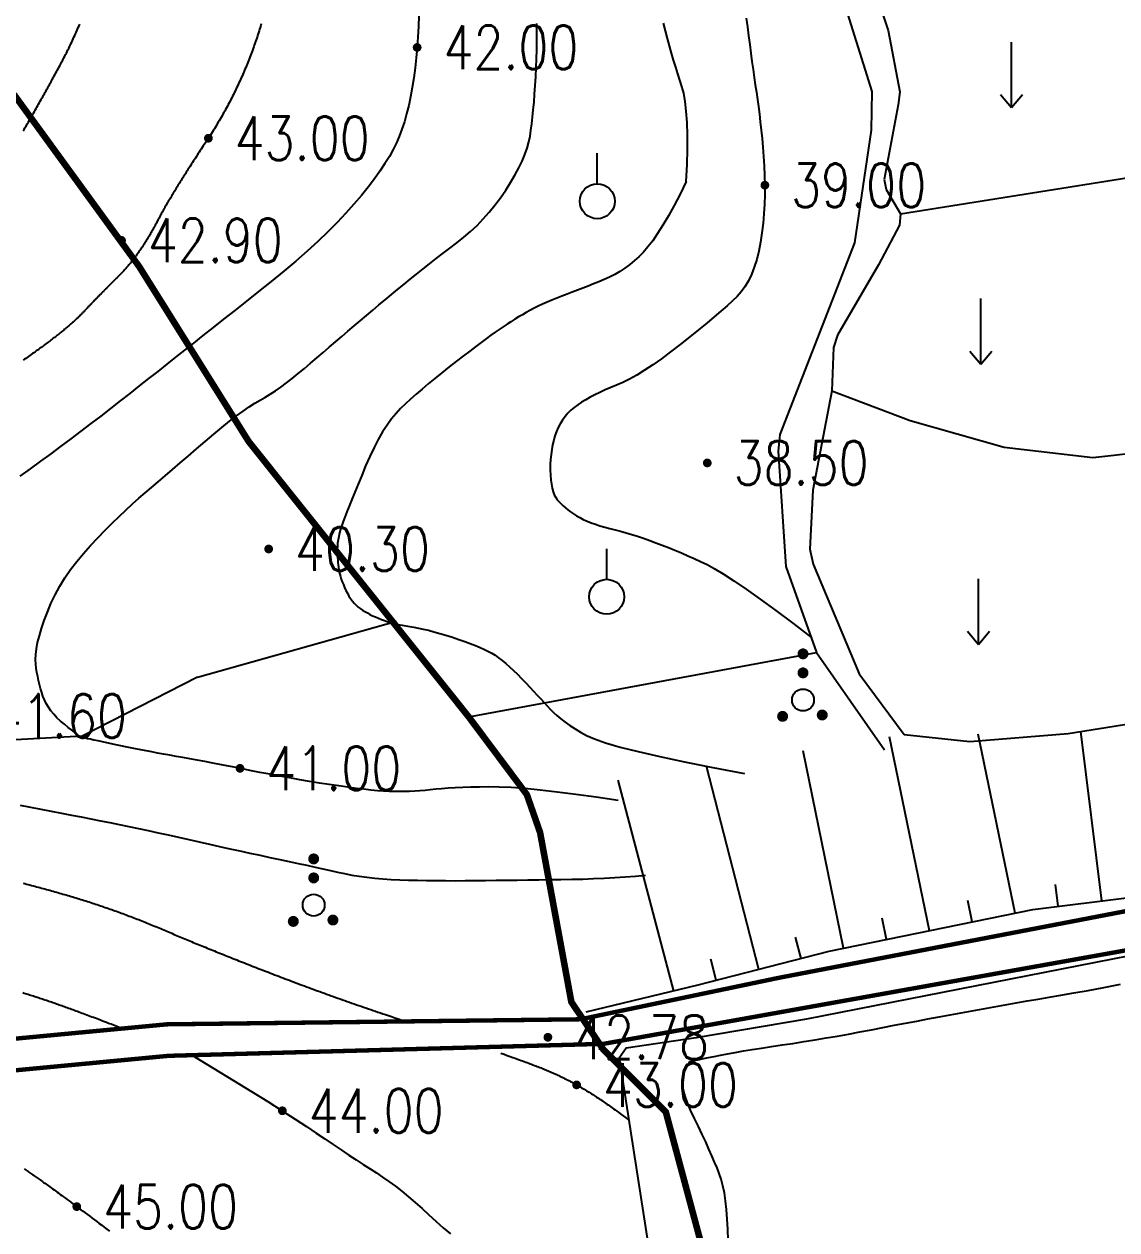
# Model space of a CAD drawing. Extents: x 39624947 to 39626627, y 3418539 to 3418836.
# Drawn here: x 39626431.8 to 39626481.7, y 3418724.1 to 3418779.2 of the extents above; entities that cross this region are included whole.
import ezdxf
from ezdxf.enums import TextEntityAlignment as Align

# ---------------------------------------------------------------- set-up
doc = ezdxf.new("R2010")
doc.units = 0
doc.linetypes.add('X3', pattern=[5, 4, -1])
doc.layers.get('0').update_dxf_attribs({"linetype": 'CONTINUOUS'})
for name, color, linetype in [('DLSS', 4, 'CONTINUOUS'), ('GCD', 7, 'CONTINUOUS'), ('PUB_WALL', 9, 'CONTINUOUS')]:
    doc.layers.add(name, color=color, linetype=linetype)
doc.styles.add('HZ', font='rs.shx', dxfattribs={"width": 0.8, "bigfont": 'hztxt.shx'})

# ---------------------------------------------------------------- blocks, each defined once
blk = doc.blocks.new('GC125')
blk.add_line((0, 0.8), (0, 2.2))
blk.add_circle((0, 0), 0.8)
blk = doc.blocks.new('GC160')
at = {"const_width": 0.25}
for points in [[(1.584, 3.353, 1), (1.834, 3.353, 1)], [(1.584, 2.484, 1), (1.834, 2.484, 1)], [(0.652, 0.496, 1), (0.902, 0.496, 1)], [(2.464, 0.558, 1), (2.714, 0.558, 1)]]:
    blk.add_lwpolyline(points, format="xyb", close=True, dxfattribs=at)
blk.add_circle((1.709, 1.242), 0.5)
blk = doc.blocks.new('GC200')
at = {"linetype": 'Continuous', "const_width": 0.2, "flags": 128}
blk.add_lwpolyline([(-0.1, 0, 1), (0.1, 0, 1)], format="xyb", close=True, dxfattribs=at)
blk = doc.blocks.new('GC120')
for p, q in [((0, 0), (0, 3)), ((-0.5, 0.6), (0, 0)), ((0, 0), (0.5, 0.6))]:
    blk.add_line(p, q)
blk = doc.blocks.new('333377777')
at = {"layer": 'PUB_WALL', "color": 252, "ltscale": 0.01}
for p, q in [((39623221.237, 3417542.001, 51.487), (39623219.417, 3417550.858, 51.487)), ((39623225.155, 3417542.806, 51.487), (39623223.474, 3417550.988, 51.487)), ((39623229.114, 3417543.363, 51.487), (39623228.154, 3417551.108, 51.487)), ((39623217.319, 3417541.196, 51.487), (39623215.463, 3417550.229, 51.487)), ((39623213.437, 3417540.233, 51.487), (39623211.052, 3417549.528, 51.487)), ((39623209.565, 3417539.232, 51.487), (39623207.019, 3417548.886, 51.487)), ((39623227.13, 3417543.117, 51.487), (39623227.006, 3417544.11, 51.487)), ((39623223.196, 3417542.404, 51.487), (39623222.995, 3417543.383, 51.487)), ((39623219.278, 3417541.598, 51.487), (39623219.077, 3417542.578, 51.487)), ((39623215.375, 3417540.73, 51.487), (39623215.126, 3417541.699, 51.487)), ((39623211.5, 3417539.736, 51.487), (39623211.252, 3417540.705, 51.487))]:
    blk.add_line(p, q, dxfattribs=at)
for points, elevation in [([(39623220.089, 3417550.965), (39623223.08, 3417550.646), (39623227.578, 3417551.016), (39623234.739, 3417552.157)], 51.487), ([(39623190.703, 3417583.459), (39623190.678, 3417583.377), (39623190.652, 3417583.295), (39623190.627, 3417583.213), (39623190.601, 3417583.132), (39623190.575, 3417583.05), (39623190.548, 3417582.969), (39623190.522, 3417582.888), (39623190.495, 3417582.807), (39623190.468, 3417582.727), (39623190.44, 3417582.646), (39623190.412, 3417582.566), (39623190.384, 3417582.486), (39623190.356, 3417582.406), (39623190.327, 3417582.326), (39623190.298, 3417582.246), (39623190.269, 3417582.167), (39623190.239, 3417582.087), (39623190.209, 3417582.008), (39623190.179, 3417581.929), (39623190.148, 3417581.85), (39623190.117, 3417581.771), (39623190.085, 3417581.692), (39623190.054, 3417581.614), (39623190.022, 3417581.535), (39623189.989, 3417581.457), (39623189.957, 3417581.379), (39623189.924, 3417581.301), (39623189.89, 3417581.223), (39623189.857, 3417581.146), (39623189.823, 3417581.068), (39623189.788, 3417580.991), (39623189.754, 3417580.913), (39623189.719, 3417580.836), (39623189.683, 3417580.759), (39623189.647, 3417580.683), (39623189.611, 3417580.606), (39623189.575, 3417580.529), (39623189.538, 3417580.453), (39623189.501, 3417580.377), (39623189.464, 3417580.301), (39623189.426, 3417580.225), (39623189.388, 3417580.149), (39623189.35, 3417580.073), (39623189.311, 3417579.998), (39623189.273, 3417579.923), (39623189.233, 3417579.847), (39623189.194, 3417579.772), (39623189.154, 3417579.697), (39623189.113, 3417579.623), (39623189.073, 3417579.548), (39623189.032, 3417579.473), (39623188.99, 3417579.399), (39623188.949, 3417579.325), (39623188.907, 3417579.251), (39623188.864, 3417579.177), (39623188.822, 3417579.103), (39623188.779, 3417579.03), (39623188.736, 3417578.956), (39623188.692, 3417578.883), (39623188.648, 3417578.81), (39623188.604, 3417578.736), (39623188.559, 3417578.664), (39623188.514, 3417578.591), (39623188.469, 3417578.518), (39623188.423, 3417578.446), (39623188.377, 3417578.373), (39623188.331, 3417578.301), (39623188.285, 3417578.229), (39623188.238, 3417578.158), (39623188.192, 3417578.086), (39623188.146, 3417578.015), (39623188.099, 3417577.944), (39623188.053, 3417577.874), (39623188.007, 3417577.804), (39623187.961, 3417577.734), (39623187.915, 3417577.664), (39623187.869, 3417577.595), (39623187.824, 3417577.526), (39623187.779, 3417577.458), (39623187.734, 3417577.39), (39623187.69, 3417577.322), (39623187.647, 3417577.255), (39623187.603, 3417577.188), (39623187.56, 3417577.122), (39623187.518, 3417577.056), (39623187.476, 3417576.991), (39623187.434, 3417576.926), (39623187.392, 3417576.862), (39623187.351, 3417576.797), (39623187.311, 3417576.734), (39623187.271, 3417576.67), (39623187.231, 3417576.608), (39623187.191, 3417576.545), (39623187.152, 3417576.483), (39623187.114, 3417576.422), (39623187.075, 3417576.36), (39623187.037, 3417576.3), (39623187, 3417576.239), (39623186.963, 3417576.18), (39623186.926, 3417576.12), (39623186.89, 3417576.061), (39623186.854, 3417576.002), (39623186.818, 3417575.944), (39623186.783, 3417575.886), (39623186.748, 3417575.829), (39623186.714, 3417575.772), (39623186.68, 3417575.716), (39623186.646, 3417575.66), (39623186.613, 3417575.604), (39623186.58, 3417575.549), (39623186.547, 3417575.494), (39623186.515, 3417575.44), (39623186.484, 3417575.386), (39623186.452, 3417575.332), (39623186.421, 3417575.279), (39623186.391, 3417575.226), (39623186.361, 3417575.174), (39623186.331, 3417575.122), (39623186.301, 3417575.071), (39623186.272, 3417575.02), (39623186.244, 3417574.969), (39623186.216, 3417574.919), (39623186.188, 3417574.869), (39623186.16, 3417574.82), (39623186.133, 3417574.771), (39623186.106, 3417574.723), (39623186.08, 3417574.675), (39623186.054, 3417574.627), (39623186.029, 3417574.58), (39623186.003, 3417574.533), (39623185.979, 3417574.487), (39623185.954, 3417574.441), (39623185.93, 3417574.395), (39623185.906, 3417574.35), (39623185.882, 3417574.305), (39623185.858, 3417574.26), (39623185.834, 3417574.216), (39623185.81, 3417574.172), (39623185.787, 3417574.128), (39623185.763, 3417574.085), (39623185.739, 3417574.042), (39623185.716, 3417573.999), (39623185.692, 3417573.956), (39623185.668, 3417573.913), (39623185.644, 3417573.871), (39623185.62, 3417573.829), (39623185.595, 3417573.787), (39623185.571, 3417573.746), (39623185.546, 3417573.704), (39623185.522, 3417573.663), (39623185.497, 3417573.622), (39623185.472, 3417573.582), (39623185.447, 3417573.541), (39623185.422, 3417573.501), (39623185.397, 3417573.461), (39623185.372, 3417573.421), (39623185.346, 3417573.382), (39623185.321, 3417573.343), (39623185.295, 3417573.304), (39623185.27, 3417573.265), (39623185.244, 3417573.226), (39623185.218, 3417573.188), (39623185.192, 3417573.15), (39623185.166, 3417573.112), (39623185.139, 3417573.074), (39623185.113, 3417573.037), (39623185.086, 3417572.999), (39623185.06, 3417572.962), (39623185.033, 3417572.926), (39623185.006, 3417572.889), (39623184.979, 3417572.853), (39623184.952, 3417572.817), (39623184.925, 3417572.781), (39623184.898, 3417572.745), (39623184.87, 3417572.71), (39623184.843, 3417572.675), (39623184.815, 3417572.64), (39623184.788, 3417572.605), (39623184.76, 3417572.57), (39623184.732, 3417572.536), (39623184.704, 3417572.502), (39623184.676, 3417572.468), (39623184.647, 3417572.435), (39623184.619, 3417572.401), (39623184.591, 3417572.368), (39623184.562, 3417572.335), (39623184.533, 3417572.303), (39623184.505, 3417572.27), (39623184.476, 3417572.238), (39623184.447, 3417572.206), (39623184.417, 3417572.174), (39623184.388, 3417572.143), (39623184.359, 3417572.112), (39623184.329, 3417572.08), (39623184.3, 3417572.05), (39623184.27, 3417572.019), (39623184.241, 3417571.989), (39623184.211, 3417571.958), (39623184.181, 3417571.928), (39623184.152, 3417571.898), (39623184.122, 3417571.868), (39623184.093, 3417571.839), (39623184.063, 3417571.809), (39623184.033, 3417571.78), (39623184.004, 3417571.751), (39623183.975, 3417571.721), (39623183.946, 3417571.692), (39623183.917, 3417571.663), (39623183.888, 3417571.634), (39623183.859, 3417571.606), (39623183.83, 3417571.577), (39623183.802, 3417571.548), (39623183.773, 3417571.52), (39623183.745, 3417571.492), (39623183.717, 3417571.463), (39623183.689, 3417571.435), (39623183.661, 3417571.407), (39623183.633, 3417571.379), (39623183.606, 3417571.351), (39623183.578, 3417571.323), (39623183.551, 3417571.296), (39623183.524, 3417571.268), (39623183.497, 3417571.24), (39623183.47, 3417571.213), (39623183.443, 3417571.186), (39623183.416, 3417571.159), (39623183.389, 3417571.131), (39623183.363, 3417571.104), (39623183.336, 3417571.077), (39623183.31, 3417571.051), (39623183.284, 3417571.024), (39623183.258, 3417570.997), (39623183.232, 3417570.971), (39623183.206, 3417570.944), (39623183.181, 3417570.918), (39623183.155, 3417570.892), (39623183.13, 3417570.866), (39623183.105, 3417570.84), (39623183.079, 3417570.814), (39623183.054, 3417570.788), (39623183.03, 3417570.762), (39623183.005, 3417570.736), (39623182.98, 3417570.711), (39623182.956, 3417570.685), (39623182.931, 3417570.66), (39623182.907, 3417570.635), (39623182.883, 3417570.61), (39623182.859, 3417570.585), (39623182.835, 3417570.56), (39623182.811, 3417570.535), (39623182.788, 3417570.51), (39623182.764, 3417570.485), (39623182.741, 3417570.461), (39623182.717, 3417570.436), (39623182.694, 3417570.412), (39623182.671, 3417570.387), (39623182.648, 3417570.363), (39623182.626, 3417570.339), (39623182.603, 3417570.315), (39623182.58, 3417570.291), (39623182.557, 3417570.267), (39623182.534, 3417570.243), (39623182.511, 3417570.219), (39623182.487, 3417570.194), (39623182.463, 3417570.169), (39623182.439, 3417570.145), (39623182.414, 3417570.12), (39623182.389, 3417570.095), (39623182.363, 3417570.07), (39623182.337, 3417570.044), (39623182.31, 3417570.018), (39623182.283, 3417569.991), (39623182.254, 3417569.965), (39623182.225, 3417569.938), (39623182.196, 3417569.91), (39623182.166, 3417569.883), (39623182.135, 3417569.855), (39623182.103, 3417569.826), (39623182.071, 3417569.798), (39623182.038, 3417569.769), (39623182.005, 3417569.739), (39623181.97, 3417569.71), (39623181.936, 3417569.68), (39623181.9, 3417569.649), (39623181.864, 3417569.619), (39623181.827, 3417569.588), (39623181.79, 3417569.556), (39623181.752, 3417569.525), (39623181.713, 3417569.493), (39623181.674, 3417569.46), (39623181.634, 3417569.428), (39623181.593, 3417569.395), (39623181.552, 3417569.362), (39623181.51, 3417569.328), (39623181.467, 3417569.294), (39623181.424, 3417569.26), (39623181.38, 3417569.225), (39623181.335, 3417569.19), (39623181.29, 3417569.155), (39623181.244, 3417569.119), (39623181.197, 3417569.083), (39623181.15, 3417569.047), (39623181.102, 3417569.01), (39623181.053, 3417568.973), (39623181.004, 3417568.936), (39623180.954, 3417568.899), (39623180.904, 3417568.861), (39623180.853, 3417568.822), (39623180.801, 3417568.784), (39623180.748, 3417568.745), (39623180.695, 3417568.706), (39623180.642, 3417568.666), (39623180.587, 3417568.626), (39623180.532, 3417568.586), (39623180.476, 3417568.545), (39623180.42, 3417568.505), (39623180.363, 3417568.463), (39623180.305, 3417568.422), (39623180.247, 3417568.38), (39623180.188, 3417568.338), (39623180.128, 3417568.295), (39623180.068, 3417568.252), (39623180.007, 3417568.209), (39623179.946, 3417568.166), (39623179.884, 3417568.122), (39623179.823, 3417568.079)], 43), ([(39623179.815, 3417544.172), (39623179.891, 3417544.152), (39623179.968, 3417544.132), (39623180.044, 3417544.112), (39623180.121, 3417544.092), (39623180.197, 3417544.072), (39623180.273, 3417544.052), (39623180.349, 3417544.032), (39623180.425, 3417544.012), (39623180.501, 3417543.991), (39623180.577, 3417543.971), (39623180.653, 3417543.95), (39623180.729, 3417543.93), (39623180.805, 3417543.909), (39623180.881, 3417543.888), (39623180.957, 3417543.868), (39623181.033, 3417543.847), (39623181.108, 3417543.826), (39623181.184, 3417543.805), (39623181.259, 3417543.784), (39623181.335, 3417543.762), (39623181.41, 3417543.741), (39623181.486, 3417543.72), (39623181.561, 3417543.698), (39623181.636, 3417543.677), (39623181.712, 3417543.655), (39623181.787, 3417543.633), (39623181.862, 3417543.611), (39623181.937, 3417543.589), (39623182.012, 3417543.567), (39623182.087, 3417543.544), (39623182.162, 3417543.522), (39623182.237, 3417543.499), (39623182.311, 3417543.476), (39623182.386, 3417543.454), (39623182.461, 3417543.43), (39623182.535, 3417543.407), (39623182.61, 3417543.384), (39623182.684, 3417543.36), (39623182.758, 3417543.337), (39623182.833, 3417543.313), (39623182.907, 3417543.289), (39623182.981, 3417543.265), (39623183.055, 3417543.241), (39623183.129, 3417543.216), (39623183.203, 3417543.192), (39623183.277, 3417543.167), (39623183.35, 3417543.142), (39623183.424, 3417543.117), (39623183.498, 3417543.092), (39623183.571, 3417543.067), (39623183.645, 3417543.042), (39623183.718, 3417543.016), (39623183.792, 3417542.991), (39623183.865, 3417542.965), (39623183.938, 3417542.939), (39623184.011, 3417542.913), (39623184.084, 3417542.887), (39623184.157, 3417542.86), (39623184.23, 3417542.834), (39623184.303, 3417542.807), (39623184.376, 3417542.78), (39623184.449, 3417542.754), (39623184.521, 3417542.726), (39623184.594, 3417542.699), (39623184.667, 3417542.672), (39623184.739, 3417542.644), (39623184.812, 3417542.617), (39623184.884, 3417542.589), (39623184.956, 3417542.561), (39623185.028, 3417542.533), (39623185.101, 3417542.505), (39623185.173, 3417542.476), (39623185.245, 3417542.448), (39623185.317, 3417542.419), (39623185.388, 3417542.391), (39623185.46, 3417542.362), (39623185.532, 3417542.333), (39623185.604, 3417542.303), (39623185.675, 3417542.274), (39623185.747, 3417542.244), (39623185.818, 3417542.215), (39623185.89, 3417542.185), (39623185.961, 3417542.155), (39623186.032, 3417542.125), (39623186.104, 3417542.095), (39623186.176, 3417542.065), (39623186.248, 3417542.034), (39623186.32, 3417542.004), (39623186.392, 3417541.973), (39623186.464, 3417541.942), (39623186.537, 3417541.911), (39623186.609, 3417541.88), (39623186.683, 3417541.849), (39623186.756, 3417541.818), (39623186.83, 3417541.787), (39623186.905, 3417541.755), (39623186.979, 3417541.724), (39623187.054, 3417541.692), (39623187.13, 3417541.661), (39623187.206, 3417541.629), (39623187.282, 3417541.597), (39623187.359, 3417541.565), (39623187.436, 3417541.533), (39623187.514, 3417541.501), (39623187.591, 3417541.468), (39623187.67, 3417541.436), (39623187.748, 3417541.404), (39623187.827, 3417541.371), (39623187.907, 3417541.338), (39623187.987, 3417541.306), (39623188.067, 3417541.273), (39623188.148, 3417541.24), (39623188.229, 3417541.207), (39623188.31, 3417541.174), (39623188.392, 3417541.14), (39623188.474, 3417541.107), (39623188.557, 3417541.074), (39623188.64, 3417541.04), (39623188.723, 3417541.006), (39623188.807, 3417540.973), (39623188.891, 3417540.939), (39623188.976, 3417540.905), (39623189.061, 3417540.871), (39623189.146, 3417540.837), (39623189.232, 3417540.803), (39623189.318, 3417540.768), (39623189.404, 3417540.734), (39623189.491, 3417540.699), (39623189.578, 3417540.665), (39623189.666, 3417540.63), (39623189.754, 3417540.595), (39623189.843, 3417540.56), (39623189.932, 3417540.525), (39623190.021, 3417540.49), (39623190.111, 3417540.455), (39623190.201, 3417540.42), (39623190.291, 3417540.384), (39623190.382, 3417540.349), (39623190.473, 3417540.313), (39623190.565, 3417540.278), (39623190.657, 3417540.242), (39623190.749, 3417540.206), (39623190.842, 3417540.17), (39623190.935, 3417540.134), (39623191.029, 3417540.098), (39623191.123, 3417540.061), (39623191.217, 3417540.025), (39623191.312, 3417539.988), (39623191.407, 3417539.952), (39623191.502, 3417539.915), (39623191.598, 3417539.879), (39623191.694, 3417539.842), (39623191.791, 3417539.805), (39623191.888, 3417539.769), (39623191.985, 3417539.732), (39623192.083, 3417539.695), (39623192.18, 3417539.658), (39623192.279, 3417539.621), (39623192.377, 3417539.584), (39623192.476, 3417539.547), (39623192.575, 3417539.51), (39623192.675, 3417539.473), (39623192.775, 3417539.436), (39623192.875, 3417539.399), (39623192.976, 3417539.362), (39623193.077, 3417539.325), (39623193.178, 3417539.288), (39623193.279, 3417539.251), (39623193.381, 3417539.214), (39623193.483, 3417539.177), (39623193.586, 3417539.14), (39623193.689, 3417539.102), (39623193.792, 3417539.065), (39623193.895, 3417539.028), (39623193.999, 3417538.991), (39623194.103, 3417538.954), (39623194.208, 3417538.916), (39623194.313, 3417538.879), (39623194.418, 3417538.842), (39623194.523, 3417538.805), (39623194.629, 3417538.767), (39623194.735, 3417538.73), (39623194.842, 3417538.693), (39623194.948, 3417538.655), (39623195.056, 3417538.618), (39623195.163, 3417538.581), (39623195.271, 3417538.543), (39623195.379, 3417538.506), (39623195.487, 3417538.468), (39623195.596, 3417538.431), (39623195.705, 3417538.393), (39623195.814, 3417538.356), (39623195.924, 3417538.318), (39623196.034, 3417538.281), (39623196.145, 3417538.243), (39623196.26, 3417538.204), (39623196.383, 3417538.163), (39623196.516, 3417538.118), (39623196.657, 3417538.071), (39623196.806, 3417538.021), (39623196.965, 3417537.968), (39623197.132, 3417537.912), (39623197.308, 3417537.853)], 43), ([(39623197.897, 3417583.832), (39623197.882, 3417583.341), (39623197.859, 3417582.857), (39623197.826, 3417582.38), (39623197.784, 3417581.909), (39623197.734, 3417581.446), (39623197.674, 3417580.99), (39623197.606, 3417580.547), (39623197.528, 3417580.124), (39623197.442, 3417579.722), (39623197.347, 3417579.339), (39623197.244, 3417578.977), (39623197.132, 3417578.636), (39623197.01, 3417578.314), (39623196.881, 3417578.013), (39623196.733, 3417577.714), (39623196.558, 3417577.4), (39623196.356, 3417577.072), (39623196.126, 3417576.729), (39623195.87, 3417576.371), (39623195.586, 3417575.999), (39623195.276, 3417575.611), (39623194.938, 3417575.209), (39623194.571, 3417574.796), (39623194.175, 3417574.375), (39623193.748, 3417573.946), (39623193.291, 3417573.509), (39623192.803, 3417573.065), (39623192.286, 3417572.613), (39623191.738, 3417572.154), (39623191.16, 3417571.686), (39623190.579, 3417571.225), (39623190.023, 3417570.783), (39623189.49, 3417570.36), (39623188.982, 3417569.957), (39623188.498, 3417569.573), (39623188.038, 3417569.208), (39623187.602, 3417568.863), (39623187.191, 3417568.537), (39623186.789, 3417568.219), (39623186.381, 3417567.896), (39623185.967, 3417567.57), (39623185.547, 3417567.239), (39623185.121, 3417566.905), (39623184.69, 3417566.566), (39623184.253, 3417566.223), (39623183.81, 3417565.876), (39623183.362, 3417565.528), (39623182.912, 3417565.18), (39623182.458, 3417564.834), (39623182.001, 3417564.49), (39623181.542, 3417564.146), (39623181.079, 3417563.803), (39623180.613, 3417563.462), (39623180.144, 3417563.122), (39623179.671, 3417562.784)], 42), ([(39623179.678, 3417547.733), (39623180.149, 3417547.646), (39623180.628, 3417547.555), (39623181.099, 3417547.464), (39623181.564, 3417547.375), (39623182.022, 3417547.286), (39623182.473, 3417547.199), (39623182.917, 3417547.112), (39623183.354, 3417547.026), (39623183.784, 3417546.941), (39623184.213, 3417546.855), (39623184.649, 3417546.766), (39623185.09, 3417546.674), (39623185.537, 3417546.579), (39623185.99, 3417546.481), (39623186.449, 3417546.381), (39623186.914, 3417546.277), (39623187.385, 3417546.17), (39623187.858, 3417546.062), (39623188.328, 3417545.956), (39623188.796, 3417545.852), (39623189.262, 3417545.749), (39623189.725, 3417545.647), (39623190.186, 3417545.547), (39623190.644, 3417545.449), (39623191.1, 3417545.352), (39623191.547, 3417545.257), (39623191.976, 3417545.166), (39623192.388, 3417545.077), (39623192.782, 3417544.991), (39623193.16, 3417544.908), (39623193.52, 3417544.828), (39623193.863, 3417544.751), (39623194.189, 3417544.677), (39623194.511, 3417544.608), (39623194.842, 3417544.546), (39623195.183, 3417544.491), (39623195.534, 3417544.444), (39623195.894, 3417544.404), (39623196.263, 3417544.371), (39623196.642, 3417544.346), (39623197.031, 3417544.328), (39623197.429, 3417544.315), (39623197.836, 3417544.304), (39623198.253, 3417544.296), (39623198.68, 3417544.291), (39623199.116, 3417544.288), (39623199.562, 3417544.287), (39623200.017, 3417544.289), (39623200.482, 3417544.293), (39623200.954, 3417544.299), (39623201.431, 3417544.305), (39623201.912, 3417544.311), (39623202.399, 3417544.317), (39623202.89, 3417544.323), (39623203.386, 3417544.329), (39623203.887, 3417544.335), (39623204.392, 3417544.341), (39623204.897, 3417544.349), (39623205.396, 3417544.363), (39623205.889, 3417544.381), (39623206.376, 3417544.403), (39623206.857, 3417544.431), (39623207.331, 3417544.463), (39623207.8, 3417544.5), (39623208.263, 3417544.541)], 42), ([(39623207.014, 3417547.95), (39623206.008, 3417548.1), (39623205.079, 3417548.23), (39623204.226, 3417548.339), (39623203.449, 3417548.427), (39623202.748, 3417548.494), (39623202.123, 3417548.541), (39623201.575, 3417548.567), (39623201.103, 3417548.572), (39623200.681, 3417548.565), (39623200.284, 3417548.556), (39623199.913, 3417548.544), (39623199.565, 3417548.529), (39623199.243, 3417548.511), (39623198.946, 3417548.49), (39623198.673, 3417548.467), (39623198.426, 3417548.44), (39623198.19, 3417548.415), (39623197.955, 3417548.394), (39623197.719, 3417548.378), (39623197.484, 3417548.367), (39623197.248, 3417548.36), (39623197.013, 3417548.358), (39623196.777, 3417548.361), (39623196.541, 3417548.368), (39623196.292, 3417548.381), (39623196.017, 3417548.402), (39623195.715, 3417548.43), (39623195.387, 3417548.465), (39623195.032, 3417548.508), (39623194.651, 3417548.559), (39623194.243, 3417548.616), (39623193.809, 3417548.682), (39623193.361, 3417548.752), (39623192.911, 3417548.826), (39623192.46, 3417548.902), (39623192.007, 3417548.982), (39623191.552, 3417549.065), (39623191.096, 3417549.151), (39623190.639, 3417549.239), (39623190.18, 3417549.331), (39623189.729, 3417549.423), (39623189.298, 3417549.508), (39623188.886, 3417549.589), (39623188.494, 3417549.665), (39623188.121, 3417549.736), (39623187.767, 3417549.801), (39623187.432, 3417549.862), (39623187.117, 3417549.917), (39623186.816, 3417549.969), (39623186.524, 3417550.021), (39623186.24, 3417550.072), (39623185.966, 3417550.123), (39623185.701, 3417550.173), (39623185.445, 3417550.222), (39623185.197, 3417550.271), (39623184.959, 3417550.318), (39623184.727, 3417550.366), (39623184.501, 3417550.412), (39623184.279, 3417550.458), (39623184.061, 3417550.503), (39623183.849, 3417550.547), (39623183.641, 3417550.591), (39623183.438, 3417550.634), (39623183.24, 3417550.676), (39623183.056, 3417550.715), (39623182.897, 3417550.749), (39623182.762, 3417550.777), (39623182.652, 3417550.801), (39623182.566, 3417550.819), (39623182.505, 3417550.832), (39623182.468, 3417550.84), (39623182.456, 3417550.842), (39623182.456, 3417550.842), (39623182.456, 3417550.842), (39623182.456, 3417550.842), (39623182.456, 3417550.842), (39623182.456, 3417550.842), (39623182.456, 3417550.842), (39623182.456, 3417550.842), (39623182.456, 3417550.842), (39623182.456, 3417550.842), (39623182.456, 3417550.842), (39623182.456, 3417550.842), (39623182.456, 3417550.842), (39623182.456, 3417550.842), (39623182.456, 3417550.842), (39623182.456, 3417550.842), (39623182.456, 3417550.842), (39623182.456, 3417550.842), (39623182.456, 3417550.842), (39623182.456, 3417550.842), (39623182.456, 3417550.842), (39623182.456, 3417550.842), (39623182.456, 3417550.842), (39623182.456, 3417550.842), (39623182.456, 3417550.842), (39623182.456, 3417550.842), (39623182.456, 3417550.842), (39623182.456, 3417550.842), (39623182.456, 3417550.842), (39623182.456, 3417550.842), (39623182.456, 3417550.842), (39623182.456, 3417550.842), (39623182.456, 3417550.842), (39623182.456, 3417550.842), (39623182.456, 3417550.842), (39623182.456, 3417550.842), (39623182.456, 3417550.842), (39623182.456, 3417550.842), (39623182.456, 3417550.842), (39623182.456, 3417550.842), (39623182.456, 3417550.842), (39623182.456, 3417550.842), (39623182.456, 3417550.842), (39623182.456, 3417550.842), (39623182.456, 3417550.842), (39623182.456, 3417550.842), (39623182.456, 3417550.842), (39623182.456, 3417550.842), (39623182.456, 3417550.842), (39623182.444, 3417550.852), (39623182.409, 3417550.88), (39623182.35, 3417550.926), (39623182.268, 3417550.991), (39623182.163, 3417551.074), (39623182.034, 3417551.176), (39623181.882, 3417551.296), (39623181.707, 3417551.435), (39623181.527, 3417551.585), (39623181.364, 3417551.738), (39623181.217, 3417551.894), (39623181.086, 3417552.053), (39623180.971, 3417552.216), (39623180.872, 3417552.381), (39623180.789, 3417552.55), (39623180.722, 3417552.722), (39623180.666, 3417552.897), (39623180.614, 3417553.074), (39623180.566, 3417553.254), (39623180.523, 3417553.436), (39623180.484, 3417553.621), (39623180.45, 3417553.808), (39623180.42, 3417553.998), (39623180.394, 3417554.191), (39623180.382, 3417554.397), (39623180.393, 3417554.63), (39623180.425, 3417554.888), (39623180.48, 3417555.172), (39623180.558, 3417555.482), (39623180.657, 3417555.817), (39623180.779, 3417556.179), (39623180.924, 3417556.566), (39623181.091, 3417556.964), (39623181.281, 3417557.356), (39623181.493, 3417557.744), (39623181.729, 3417558.128), (39623181.988, 3417558.506), (39623182.27, 3417558.88), (39623182.575, 3417559.249), (39623182.903, 3417559.613), (39623183.239, 3417559.967), (39623183.568, 3417560.306), (39623183.89, 3417560.63), (39623184.204, 3417560.938), (39623184.511, 3417561.231), (39623184.811, 3417561.509), (39623185.104, 3417561.771), (39623185.39, 3417562.018), (39623185.679, 3417562.264), (39623185.985, 3417562.524), (39623186.305, 3417562.798), (39623186.641, 3417563.085), (39623186.992, 3417563.386), (39623187.359, 3417563.7), (39623187.741, 3417564.028), (39623188.138, 3417564.37), (39623188.531, 3417564.704), (39623188.902, 3417565.01), (39623189.25, 3417565.287), (39623189.575, 3417565.536), (39623189.877, 3417565.757), (39623190.156, 3417565.949), (39623190.412, 3417566.113), (39623190.646, 3417566.249), (39623190.872, 3417566.378), (39623191.106, 3417566.522), (39623191.347, 3417566.681), (39623191.596, 3417566.855), (39623191.854, 3417567.045), (39623192.118, 3417567.249), (39623192.391, 3417567.469), (39623192.671, 3417567.704), (39623192.955, 3417567.947), (39623193.24, 3417568.19), (39623193.524, 3417568.432), (39623193.808, 3417568.675), (39623194.092, 3417568.917), (39623194.377, 3417569.16), (39623194.661, 3417569.403), (39623194.945, 3417569.645), (39623195.229, 3417569.887), (39623195.513, 3417570.128), (39623195.798, 3417570.368), (39623196.082, 3417570.606), (39623196.366, 3417570.843), (39623196.651, 3417571.079), (39623196.935, 3417571.314), (39623197.219, 3417571.548), (39623197.506, 3417571.781), (39623197.797, 3417572.016), (39623198.094, 3417572.252), (39623198.395, 3417572.49), (39623198.7, 3417572.728), (39623199.011, 3417572.968), (39623199.326, 3417573.21), (39623199.646, 3417573.452), (39623199.963, 3417573.702), (39623200.27, 3417573.967), (39623200.565, 3417574.245), (39623200.849, 3417574.538), (39623201.122, 3417574.845), (39623201.384, 3417575.166), (39623201.636, 3417575.502), (39623201.876, 3417575.851), (39623202.099, 3417576.202), (39623202.298, 3417576.541), (39623202.473, 3417576.868), (39623202.623, 3417577.183), (39623202.75, 3417577.487), (39623202.852, 3417577.778), (39623202.931, 3417578.058), (39623202.985, 3417578.326), (39623203.026, 3417578.597), (39623203.065, 3417578.888), (39623203.101, 3417579.198), (39623203.136, 3417579.528), (39623203.167, 3417579.877), (39623203.197, 3417580.245), (39623203.224, 3417580.633), (39623203.249, 3417581.041), (39623203.27, 3417581.455), (39623203.285, 3417581.866), (39623203.295, 3417582.273), (39623203.3, 3417582.676), (39623203.299, 3417583.075), (39623203.293, 3417583.47)], 41), ([(39623210.127, 3417576.252), (39623210.161, 3417577.026), (39623210.179, 3417577.734), (39623210.179, 3417578.376), (39623210.163, 3417578.953), (39623210.129, 3417579.463), (39623210.078, 3417579.908), (39623210.01, 3417580.287), (39623209.925, 3417580.6), (39623209.831, 3417580.884), (39623209.737, 3417581.178), (39623209.644, 3417581.481), (39623209.549, 3417581.794), (39623209.455, 3417582.116), (39623209.361, 3417582.447), (39623209.267, 3417582.787), (39623209.172, 3417583.137), (39623209.079, 3417583.489)], 40), ([(39623221.956, 3417627.101), (39623221.409, 3417613.339), (39623221.069, 3417612.501), (39623219.676, 3417610.444), (39623219.601, 3417609.346), (39623219.586, 3417606.102), (39623218.792, 3417600.906), (39623218.84, 3417596.157), (39623218.398, 3417595.325), (39623215.868, 3417592.393), (39623215.637, 3417591.967), (39623215.408, 3417590.133), (39623217.491, 3417583.918), (39623218.604, 3417580.359), (39623218.578, 3417578.604), (39623217.821, 3417573.443), (39623214.397, 3417564.677), (39623214.324, 3417563.923), (39623214.677, 3417558.646), (39623216.083, 3417554.721), (39623219.184, 3417550.263)], 51.487), ([(39623223.465, 3417627.119), (39623222.981, 3417613.793), (39623222.889, 3417613.15), (39623221.175, 3417611.129), (39623220.636, 3417608.906), (39623220.741, 3417608.536), (39623221.323, 3417607.163), (39623221.366, 3417606.384), (39623220.544, 3417603.141), (39623219.711, 3417599.889), (39623219.442, 3417595.915), (39623219.305, 3417595.444), (39623218.368, 3417593.702), (39623216.946, 3417591.474), (39623216.853, 3417590.996), (39623216.799, 3417589.908), (39623216.979, 3417589.444), (39623217.633, 3417588.376), (39623219.35, 3417583.156), (39623219.888, 3417580.345), (39623219.804, 3417579.755), (39623219.173, 3417576.344)], 51.487), ([(39623219.913, 3417574.77), (39623236.382, 3417577.398), (39623248.165, 3417578.087), (39623250.894, 3417577.688)], 51.487), ([(39623219.173, 3417576.344), (39623219.256, 3417575.879), (39623219.913, 3417574.77), (39623219.869, 3417574.257), (39623218.91, 3417572.435), (39623217.042, 3417569.232), (39623216.863, 3417568.664), (39623216.778, 3417566.679), (39623215.917, 3417562.144), (39623215.776, 3417559.437)], 51.487), ([(39623216.778, 3417566.679), (39623220.362, 3417565.322), (39623224.657, 3417564.107), (39623228.71, 3417563.633), (39623239.466, 3417564.84), (39623244.114, 3417565.457), (39623249.389, 3417565.895), (39623250.047, 3417565.855), (39623252.433, 3417565.025)], 51.487), ([(39623187.785, 3417553.587), (39623182.516, 3417550.895), (39623176.679, 3417550.578), (39623172.855, 3417549.144), (39623170.458, 3417556.58), (39623168.217, 3417560.613), (39623165.599, 3417560.942), (39623163.143, 3417562.67), (39623154.224, 3417553.296), (39623139.736, 3417542.783), (39623140.523, 3417537.369), (39623142.057, 3417534.417), (39623136.831, 3417530.565)], 51.487), ([(39623215.776, 3417559.437), (39623215.919, 3417558.761), (39623218.03, 3417553.736), (39623220.089, 3417550.965)], 51.487), ([(39623187.785, 3417553.587), (39623196.878, 3417556.145)], 51.487), ([(39623200.184, 3417551.776), (39623216.083, 3417554.721)], 51.487), ([(39623230.386, 3417540.844), (39623215.618, 3417537.951), (39623210.586, 3417537.108), (39623207.387, 3417536.624), (39623207.06, 3417536.177), (39623208.376, 3417527.739)], 51.487), ([(39623205.558, 3417538.292), (39623210.667, 3417539.522), (39623216.664, 3417541.061), (39623225.971, 3417542.974), (39623235.014, 3417544.095), (39623246.339, 3417546.642), (39623252.807, 3417547.825), (39623261.038, 3417548.763)], 51.487)]:
    blk.add_lwpolyline(points, dxfattribs=dict(at, elevation=elevation))
for points in [[(39623184.348, 3417537.527), (39623184.209, 3417537.581), (39623184.077, 3417537.631), (39623183.952, 3417537.679), (39623183.836, 3417537.723), (39623183.726, 3417537.765), (39623183.624, 3417537.804), (39623183.53, 3417537.839), (39623183.443, 3417537.872), (39623183.36, 3417537.904), (39623183.279, 3417537.935), (39623183.198, 3417537.965), (39623183.118, 3417537.995), (39623183.039, 3417538.025), (39623182.961, 3417538.054), (39623182.883, 3417538.083), (39623182.807, 3417538.112), (39623182.732, 3417538.14), (39623182.657, 3417538.168), (39623182.583, 3417538.195), (39623182.511, 3417538.222), (39623182.439, 3417538.249), (39623182.368, 3417538.275), (39623182.298, 3417538.301), (39623182.229, 3417538.326), (39623182.161, 3417538.351), (39623182.093, 3417538.376), (39623182.027, 3417538.4), (39623181.962, 3417538.424), (39623181.897, 3417538.448), (39623181.833, 3417538.471), (39623181.77, 3417538.494), (39623181.709, 3417538.516), (39623181.647, 3417538.538), (39623181.587, 3417538.56), (39623181.526, 3417538.581), (39623181.466, 3417538.603), (39623181.407, 3417538.624), (39623181.347, 3417538.645), (39623181.289, 3417538.665), (39623181.23, 3417538.686), (39623181.172, 3417538.706), (39623181.113, 3417538.726), (39623181.055, 3417538.747), (39623180.996, 3417538.767), (39623180.938, 3417538.787), (39623180.879, 3417538.807), (39623180.82, 3417538.826), (39623180.761, 3417538.846), (39623180.702, 3417538.866), (39623180.643, 3417538.886), (39623180.584, 3417538.905), (39623180.525, 3417538.925), (39623180.465, 3417538.944), (39623180.406, 3417538.964), (39623180.346, 3417538.983), (39623180.286, 3417539.002), (39623180.226, 3417539.022), (39623180.166, 3417539.041), (39623180.106, 3417539.06), (39623180.046, 3417539.079), (39623179.986, 3417539.098), (39623179.926, 3417539.117), (39623179.865, 3417539.135), (39623179.805, 3417539.154)], [(39623179.824, 3417578.561), (39623179.863, 3417578.629), (39623179.902, 3417578.697), (39623179.941, 3417578.766), (39623179.98, 3417578.834), (39623180.019, 3417578.902), (39623180.058, 3417578.97), (39623180.097, 3417579.038), (39623180.136, 3417579.106), (39623180.175, 3417579.174), (39623180.214, 3417579.242), (39623180.252, 3417579.31), (39623180.291, 3417579.379), (39623180.33, 3417579.447), (39623180.368, 3417579.515), (39623180.407, 3417579.583), (39623180.445, 3417579.651), (39623180.483, 3417579.719), (39623180.522, 3417579.788), (39623180.56, 3417579.856), (39623180.598, 3417579.924), (39623180.637, 3417579.992), (39623180.675, 3417580.06), (39623180.713, 3417580.128), (39623180.751, 3417580.197), (39623180.789, 3417580.265), (39623180.827, 3417580.333), (39623180.865, 3417580.401), (39623180.903, 3417580.469), (39623180.941, 3417580.538), (39623180.979, 3417580.606), (39623181.016, 3417580.674), (39623181.054, 3417580.742), (39623181.092, 3417580.811), (39623181.129, 3417580.879), (39623181.167, 3417580.947), (39623181.205, 3417581.015), (39623181.242, 3417581.084), (39623181.279, 3417581.152), (39623181.317, 3417581.22), (39623181.354, 3417581.288), (39623181.391, 3417581.357), (39623181.429, 3417581.425), (39623181.466, 3417581.494), (39623181.503, 3417581.563), (39623181.539, 3417581.632), (39623181.576, 3417581.701), (39623181.613, 3417581.77), (39623181.649, 3417581.84), (39623181.685, 3417581.909), (39623181.721, 3417581.979), (39623181.757, 3417582.05), (39623181.793, 3417582.121), (39623181.829, 3417582.192), (39623181.864, 3417582.263), (39623181.899, 3417582.335), (39623181.934, 3417582.406), (39623181.969, 3417582.479), (39623182.004, 3417582.551), (39623182.038, 3417582.624), (39623182.072, 3417582.698), (39623182.106, 3417582.771), (39623182.14, 3417582.845), (39623182.174, 3417582.919), (39623182.207, 3417582.994), (39623182.241, 3417583.069), (39623182.274, 3417583.144), (39623182.307, 3417583.219), (39623182.339, 3417583.295), (39623182.372, 3417583.371), (39623182.404, 3417583.448)], [(39623212.86, 3417583.715), (39623212.919, 3417583.317), (39623212.973, 3417582.913), (39623213.026, 3417582.51), (39623213.078, 3417582.118), (39623213.13, 3417581.738), (39623213.181, 3417581.369), (39623213.231, 3417581.01), (39623213.28, 3417580.664), (39623213.329, 3417580.328), (39623213.378, 3417580.003), (39623213.424, 3417579.676), (39623213.469, 3417579.334), (39623213.511, 3417578.977), (39623213.551, 3417578.604), (39623213.588, 3417578.216), (39623213.623, 3417577.813), (39623213.656, 3417577.394), (39623213.686, 3417576.96), (39623213.709, 3417576.519), (39623213.72, 3417576.08), (39623213.718, 3417575.643), (39623213.703, 3417575.207), (39623213.676, 3417574.772), (39623213.636, 3417574.34), (39623213.584, 3417573.909), (39623213.52, 3417573.48), (39623213.441, 3417573.066), (39623213.346, 3417572.682), (39623213.236, 3417572.327), (39623213.11, 3417572.002), (39623212.968, 3417571.707), (39623212.81, 3417571.44), (39623212.636, 3417571.204), (39623212.447, 3417570.997), (39623212.234, 3417570.794), (39623211.989, 3417570.571), (39623211.712, 3417570.327), (39623211.403, 3417570.062), (39623211.063, 3417569.777), (39623210.69, 3417569.472), (39623210.286, 3417569.146), (39623209.85, 3417568.799), (39623209.409, 3417568.458), (39623208.99, 3417568.147), (39623208.594, 3417567.868), (39623208.219, 3417567.62), (39623207.867, 3417567.403), (39623207.537, 3417567.218), (39623207.23, 3417567.063), (39623206.944, 3417566.94), (39623206.676, 3417566.831), (39623206.422, 3417566.722), (39623206.18, 3417566.611), (39623205.951, 3417566.5), (39623205.736, 3417566.387), (39623205.533, 3417566.274), (39623205.344, 3417566.159), (39623205.168, 3417566.044), (39623205.004, 3417565.923), (39623204.852, 3417565.793), (39623204.713, 3417565.654), (39623204.585, 3417565.505), (39623204.469, 3417565.347), (39623204.366, 3417565.179), (39623204.274, 3417565.002), (39623204.194, 3417564.816), (39623204.125, 3417564.622), (39623204.066, 3417564.42), (39623204.016, 3417564.212), (39623203.976, 3417563.996), (39623203.945, 3417563.774), (39623203.924, 3417563.544), (39623203.913, 3417563.308), (39623203.911, 3417563.064), (39623203.919, 3417562.827), (39623203.936, 3417562.609), (39623203.962, 3417562.41), (39623203.997, 3417562.23), (39623204.042, 3417562.069), (39623204.096, 3417561.927), (39623204.159, 3417561.804), (39623204.232, 3417561.7), (39623204.313, 3417561.607), (39623204.403, 3417561.514), (39623204.5, 3417561.421), (39623204.606, 3417561.33), (39623204.719, 3417561.239), (39623204.841, 3417561.149), (39623204.971, 3417561.06), (39623205.109, 3417560.971), (39623205.258, 3417560.885), (39623205.418, 3417560.803), (39623205.59, 3417560.724), (39623205.775, 3417560.65), (39623205.971, 3417560.579), (39623206.18, 3417560.513), (39623206.401, 3417560.45), (39623206.633, 3417560.392), (39623206.875, 3417560.332), (39623207.123, 3417560.266), (39623207.378, 3417560.194), (39623207.638, 3417560.115), (39623207.905, 3417560.03), (39623208.178, 3417559.938), (39623208.457, 3417559.841), (39623208.742, 3417559.736), (39623209.031, 3417559.627), (39623209.32, 3417559.513), (39623209.611, 3417559.395), (39623209.902, 3417559.272), (39623210.194, 3417559.144), (39623210.487, 3417559.013), (39623210.78, 3417558.876), (39623211.075, 3417558.736), (39623211.408, 3417558.558), (39623211.817, 3417558.312), (39623212.302, 3417557.998), (39623212.863, 3417557.614), (39623213.5, 3417557.163), (39623214.213, 3417556.642), (39623215.001, 3417556.053), (39623215.866, 3417555.395)], [(39623210.127, 3417576.252), (39623209.842, 3417575.678), (39623209.569, 3417575.154), (39623209.308, 3417574.677), (39623209.057, 3417574.249), (39623208.818, 3417573.87), (39623208.591, 3417573.54), (39623208.375, 3417573.257), (39623208.17, 3417573.024), (39623207.967, 3417572.821), (39623207.759, 3417572.632), (39623207.545, 3417572.455), (39623207.324, 3417572.292), (39623207.097, 3417572.142), (39623206.864, 3417572.005), (39623206.625, 3417571.882), (39623206.38, 3417571.771), (39623206.132, 3417571.668), (39623205.886, 3417571.568), (39623205.642, 3417571.469), (39623205.399, 3417571.372), (39623205.157, 3417571.277), (39623204.917, 3417571.184), (39623204.678, 3417571.093), (39623204.441, 3417571.004), (39623204.209, 3417570.916), (39623203.985, 3417570.826), (39623203.768, 3417570.735), (39623203.56, 3417570.642), (39623203.36, 3417570.549), (39623203.168, 3417570.454), (39623202.984, 3417570.359), (39623202.808, 3417570.261), (39623202.635, 3417570.162), (39623202.461, 3417570.058), (39623202.286, 3417569.951), (39623202.11, 3417569.84), (39623201.933, 3417569.725), (39623201.754, 3417569.607), (39623201.574, 3417569.484), (39623201.393, 3417569.358), (39623201.201, 3417569.221), (39623200.989, 3417569.067), (39623200.757, 3417568.895), (39623200.504, 3417568.705), (39623200.231, 3417568.498), (39623199.938, 3417568.274), (39623199.625, 3417568.031), (39623199.291, 3417567.771), (39623198.956, 3417567.507), (39623198.637, 3417567.25), (39623198.334, 3417567.001), (39623198.049, 3417566.759), (39623197.779, 3417566.526), (39623197.527, 3417566.3), (39623197.29, 3417566.082), (39623197.071, 3417565.872), (39623196.861, 3417565.651), (39623196.654, 3417565.399), (39623196.45, 3417565.117), (39623196.249, 3417564.804), (39623196.051, 3417564.461), (39623195.855, 3417564.087), (39623195.663, 3417563.683), (39623195.473, 3417563.248), (39623195.293, 3417562.814), (39623195.127, 3417562.414), (39623194.976, 3417562.047), (39623194.84, 3417561.714), (39623194.719, 3417561.413), (39623194.613, 3417561.146), (39623194.522, 3417560.912), (39623194.445, 3417560.712), (39623194.381, 3417560.531), (39623194.325, 3417560.356), (39623194.278, 3417560.188), (39623194.24, 3417560.026), (39623194.211, 3417559.871), (39623194.19, 3417559.722), (39623194.179, 3417559.579), (39623194.176, 3417559.443), (39623194.178, 3417559.312), (39623194.183, 3417559.185), (39623194.189, 3417559.063), (39623194.197, 3417558.945), (39623194.207, 3417558.831), (39623194.218, 3417558.721), (39623194.232, 3417558.616), (39623194.247, 3417558.515), (39623194.266, 3417558.413), (39623194.291, 3417558.307), (39623194.323, 3417558.195), (39623194.36, 3417558.078), (39623194.404, 3417557.956), (39623194.453, 3417557.829), (39623194.509, 3417557.697), (39623194.571, 3417557.56), (39623194.638, 3417557.424), (39623194.71, 3417557.298), (39623194.786, 3417557.18), (39623194.866, 3417557.071), (39623194.95, 3417556.971), (39623195.039, 3417556.88), (39623195.132, 3417556.797), (39623195.229, 3417556.724), (39623195.331, 3417556.656), (39623195.438, 3417556.589), (39623195.551, 3417556.525), (39623195.668, 3417556.462), (39623195.791, 3417556.401), (39623195.92, 3417556.342), (39623196.053, 3417556.285), (39623196.192, 3417556.229), (39623196.336, 3417556.176), (39623196.485, 3417556.127), (39623196.64, 3417556.082), (39623196.8, 3417556.04), (39623196.965, 3417556.001), (39623197.135, 3417555.966), (39623197.31, 3417555.935), (39623197.491, 3417555.907), (39623197.682, 3417555.877), (39623197.887, 3417555.838), (39623198.108, 3417555.79), (39623198.344, 3417555.733), (39623198.594, 3417555.667), (39623198.86, 3417555.592), (39623199.14, 3417555.508), (39623199.435, 3417555.416), (39623199.728, 3417555.319), (39623200.002, 3417555.224), (39623200.257, 3417555.13), (39623200.492, 3417555.038), (39623200.707, 3417554.947), (39623200.904, 3417554.858), (39623201.081, 3417554.769), (39623201.238, 3417554.682), (39623201.389, 3417554.589), (39623201.545, 3417554.481), (39623201.707, 3417554.358), (39623201.875, 3417554.221), (39623202.048, 3417554.069), (39623202.228, 3417553.902), (39623202.412, 3417553.721), (39623202.603, 3417553.525), (39623202.792, 3417553.326), (39623202.975, 3417553.133), (39623203.15, 3417552.948), (39623203.317, 3417552.77), (39623203.477, 3417552.599), (39623203.629, 3417552.435), (39623203.775, 3417552.278), (39623203.912, 3417552.129), (39623204.056, 3417551.982), (39623204.217, 3417551.834), (39623204.397, 3417551.686), (39623204.594, 3417551.537), (39623204.811, 3417551.386), (39623205.045, 3417551.235), (39623205.297, 3417551.083), (39623205.568, 3417550.93), (39623205.926, 3417550.768), (39623206.439, 3417550.59), (39623207.109, 3417550.396), (39623207.934, 3417550.185), (39623208.915, 3417549.959), (39623210.052, 3417549.716), (39623211.344, 3417549.457), (39623212.792, 3417549.182)], [(39623212.04, 3417527.856), (39623212.027, 3417528.355), (39623212.003, 3417528.819), (39623211.968, 3417529.25), (39623211.923, 3417529.648), (39623211.867, 3417530.011), (39623211.8, 3417530.341), (39623211.723, 3417530.636), (39623211.634, 3417530.899), (39623211.534, 3417531.153), (39623211.422, 3417531.424), (39623211.299, 3417531.713), (39623211.163, 3417532.02), (39623211.015, 3417532.344), (39623210.856, 3417532.686), (39623210.684, 3417533.045), (39623210.5, 3417533.422), (39623210.327, 3417533.792), (39623210.186, 3417534.13), (39623210.077, 3417534.436), (39623210, 3417534.711), (39623209.956, 3417534.954), (39623209.944, 3417535.166), (39623209.964, 3417535.346), (39623210.017, 3417535.494), (39623210.081, 3417535.618), (39623210.137, 3417535.726), (39623210.185, 3417535.817), (39623210.223, 3417535.891), (39623210.253, 3417535.949), (39623210.275, 3417535.99), (39623210.288, 3417536.015), (39623210.292, 3417536.023), (39623210.309, 3417536.027), (39623210.362, 3417536.038), (39623210.449, 3417536.056), (39623210.57, 3417536.081), (39623210.727, 3417536.114), (39623210.918, 3417536.154), (39623211.145, 3417536.201), (39623211.406, 3417536.256), (39623211.698, 3417536.314), (39623212.017, 3417536.375), (39623212.363, 3417536.438), (39623212.737, 3417536.502), (39623213.138, 3417536.568), (39623213.567, 3417536.636), (39623214.023, 3417536.705), (39623214.506, 3417536.777), (39623215.004, 3417536.851), (39623215.506, 3417536.929), (39623216.011, 3417537.01), (39623216.519, 3417537.095), (39623217.031, 3417537.184), (39623217.547, 3417537.277), (39623218.066, 3417537.373), (39623218.588, 3417537.473), (39623219.11, 3417537.574), (39623219.63, 3417537.675), (39623220.147, 3417537.774), (39623220.662, 3417537.871), (39623221.174, 3417537.968), (39623221.683, 3417538.064), (39623222.189, 3417538.158), (39623222.693, 3417538.252), (39623223.195, 3417538.344), (39623223.698, 3417538.435), (39623224.2, 3417538.526), (39623224.702, 3417538.615), (39623225.205, 3417538.703), (39623225.707, 3417538.789), (39623226.21, 3417538.875), (39623226.712, 3417538.96), (39623227.245, 3417539.051), (39623227.838, 3417539.155), (39623228.492, 3417539.273), (39623229.206, 3417539.405), (39623229.98, 3417539.55)], [(39623187.565, 3417536.294), (39623188.536, 3417535.705), (39623189.431, 3417535.158), (39623190.251, 3417534.653), (39623190.995, 3417534.189), (39623191.664, 3417533.767), (39623192.256, 3417533.386), (39623192.773, 3417533.048), (39623193.215, 3417532.751), (39623193.611, 3417532.481), (39623193.992, 3417532.223), (39623194.358, 3417531.976), (39623194.709, 3417531.742), (39623195.045, 3417531.52), (39623195.366, 3417531.31), (39623195.672, 3417531.112), (39623195.963, 3417530.925), (39623196.248, 3417530.738), (39623196.538, 3417530.535), (39623196.832, 3417530.318), (39623197.13, 3417530.086), (39623197.433, 3417529.839), (39623197.739, 3417529.577), (39623198.05, 3417529.301), (39623198.366, 3417529.009), (39623198.686, 3417528.714), (39623199.013, 3417528.424), (39623199.347, 3417528.141)], [(39623201.644, 3417536.409), (39623201.799, 3417536.353), (39623201.943, 3417536.302), (39623202.076, 3417536.254), (39623202.198, 3417536.21), (39623202.309, 3417536.17), (39623202.409, 3417536.134), (39623202.498, 3417536.102), (39623202.576, 3417536.073), (39623202.647, 3417536.047), (39623202.718, 3417536.02), (39623202.788, 3417535.994), (39623202.856, 3417535.969), (39623202.924, 3417535.943), (39623202.99, 3417535.918), (39623203.056, 3417535.893), (39623203.121, 3417535.868), (39623203.184, 3417535.844), (39623203.247, 3417535.82), (39623203.308, 3417535.796), (39623203.369, 3417535.772), (39623203.428, 3417535.749), (39623203.487, 3417535.726), (39623203.544, 3417535.703), (39623203.6, 3417535.68), (39623203.656, 3417535.658), (39623203.711, 3417535.635), (39623203.766, 3417535.612), (39623203.82, 3417535.589), (39623203.874, 3417535.567), (39623203.928, 3417535.544), (39623203.981, 3417535.521), (39623204.034, 3417535.498), (39623204.086, 3417535.474), (39623204.139, 3417535.45), (39623204.192, 3417535.426), (39623204.245, 3417535.402), (39623204.298, 3417535.377), (39623204.351, 3417535.351), (39623204.405, 3417535.325), (39623204.459, 3417535.299), (39623204.512, 3417535.272), (39623204.566, 3417535.245), (39623204.621, 3417535.218), (39623204.675, 3417535.19), (39623204.729, 3417535.162), (39623204.784, 3417535.133), (39623204.839, 3417535.104), (39623204.894, 3417535.074), (39623204.949, 3417535.044), (39623205.004, 3417535.014), (39623205.06, 3417534.983), (39623205.115, 3417534.952), (39623205.171, 3417534.92), (39623205.227, 3417534.888), (39623205.283, 3417534.855), (39623205.34, 3417534.822), (39623205.396, 3417534.789), (39623205.453, 3417534.755), (39623205.509, 3417534.721), (39623205.566, 3417534.687), (39623205.623, 3417534.652), (39623205.681, 3417534.616), (39623205.738, 3417534.581), (39623205.796, 3417534.544), (39623205.853, 3417534.508), (39623205.911, 3417534.471), (39623205.969, 3417534.433), (39623206.027, 3417534.395), (39623206.086, 3417534.357), (39623206.144, 3417534.318), (39623206.203, 3417534.279), (39623206.262, 3417534.24), (39623206.321, 3417534.2), (39623206.38, 3417534.159), (39623206.44, 3417534.119), (39623206.499, 3417534.077), (39623206.559, 3417534.036), (39623206.619, 3417533.994), (39623206.679, 3417533.951), (39623206.739, 3417533.908), (39623206.803, 3417533.862), (39623206.875, 3417533.81), (39623206.955, 3417533.751), (39623207.043, 3417533.686), (39623207.138, 3417533.615), (39623207.242, 3417533.538), (39623207.353, 3417533.455), (39623207.472, 3417533.365)], [(39623179.86, 3417531.112), (39623179.905, 3417531.082), (39623179.95, 3417531.052), (39623179.995, 3417531.021), (39623180.04, 3417530.99), (39623180.085, 3417530.959), (39623180.131, 3417530.928), (39623180.176, 3417530.897), (39623180.222, 3417530.866), (39623180.268, 3417530.834), (39623180.315, 3417530.802), (39623180.361, 3417530.77), (39623180.408, 3417530.738), (39623180.455, 3417530.705), (39623180.502, 3417530.672), (39623180.55, 3417530.638), (39623180.6, 3417530.604), (39623180.651, 3417530.568), (39623180.702, 3417530.532), (39623180.755, 3417530.494), (39623180.809, 3417530.456), (39623180.864, 3417530.417), (39623180.92, 3417530.377), (39623180.978, 3417530.335), (39623181.039, 3417530.292), (39623181.101, 3417530.247), (39623181.165, 3417530.2), (39623181.231, 3417530.152), (39623181.299, 3417530.103), (39623181.37, 3417530.051), (39623181.442, 3417529.999), (39623181.516, 3417529.944), (39623181.592, 3417529.888), (39623181.67, 3417529.831), (39623181.749, 3417529.772), (39623181.831, 3417529.712), (39623181.915, 3417529.65), (39623182.001, 3417529.586), (39623182.089, 3417529.521), (39623182.178, 3417529.454), (39623182.27, 3417529.386), (39623182.364, 3417529.316), (39623182.459, 3417529.244), (39623182.557, 3417529.171), (39623182.656, 3417529.097), (39623182.758, 3417529.021), (39623182.861, 3417528.943), (39623182.966, 3417528.864), (39623183.074, 3417528.783), (39623183.183, 3417528.701), (39623183.294, 3417528.617), (39623183.407, 3417528.532), (39623183.523, 3417528.445), (39623183.64, 3417528.356), (39623183.759, 3417528.266)]]:
    blk.add_lwpolyline(points, dxfattribs=at)
ref = blk.add_blockref('GC200', (39623197.826, 3417582.38, 42), dxfattribs=at)
ref.add_attrib('height', '42.00', dxfattribs={"layer": 'GCD', "linetype": 'Continuous', "height": 2, "style": 'HZ', "width": 0.8}).set_placement((39623199.026, 3417582.38, 42), align=Align.MIDDLE_LEFT)
for name, p in [('GC120', (39623224.992, 3417579.627, 51.487)), ('GC125', (39623206.058, 3417575.35, 51.487)), ('GC120', (39623223.592, 3417567.897, 51.487)), ('GC125', (39623206.489, 3417557.264, 51.487)), ('GC120', (39623223.485, 3417555.091, 51.487)), ('GC160', (39623213.753, 3417551.303, 51.487)), ('GC160', (39623191.388, 3417541.929, 51.487))]:
    blk.add_blockref(name, p, dxfattribs=at)
ref = blk.add_blockref('GC200', (39623188.285, 3417578.229, 43), dxfattribs=at)
ref.add_attrib('height', '43.00', dxfattribs={"layer": 'GCD', "linetype": 'Continuous', "height": 2, "style": 'HZ', "width": 0.8}).set_placement((39623189.485, 3417578.229, 43), align=Align.MIDDLE_LEFT)
ref = blk.add_blockref('GC200', (39623213.72, 3417576.08, 39), dxfattribs=at)
ref.add_attrib('height', '39.00', dxfattribs={"layer": 'GCD', "linetype": 'Continuous', "height": 2, "style": 'HZ', "width": 0.8}).set_placement((39623214.92, 3417576.08, 39), align=Align.MIDDLE_LEFT)
ref = blk.add_blockref('GC200', (39623184.315, 3417573.558, 42.9), dxfattribs=at)
ref.add_attrib('height', '42.90', dxfattribs={"layer": 'GCD', "linetype": 'Continuous', "height": 2, "style": 'HZ', "width": 0.8}).set_placement((39623185.515, 3417573.558, 42.9), align=Align.MIDDLE_LEFT)
ref = blk.add_blockref('GC200', (39623211.086, 3417563.385, 38.5), dxfattribs=at)
ref.add_attrib('height', '38.50', dxfattribs={"layer": 'GCD', "linetype": 'Continuous', "height": 2, "style": 'HZ', "width": 0.8}).set_placement((39623212.286, 3417563.385, 38.5), align=Align.MIDDLE_LEFT)
ref = blk.add_blockref('GC200', (39623191.041, 3417559.45, 40.3), dxfattribs=at)
ref.add_attrib('height', '40.30', dxfattribs={"layer": 'GCD', "linetype": 'Continuous', "height": 2, "style": 'HZ', "width": 0.8}).set_placement((39623192.241, 3417559.45, 40.3), align=Align.MIDDLE_LEFT)
ref = blk.add_blockref('GC200', (39623177.192, 3417551.821, 41.6), dxfattribs=at)
ref.add_attrib('height', '41.60', dxfattribs={"layer": 'GCD', "linetype": 'Continuous', "height": 2, "style": 'HZ', "width": 0.8}).set_placement((39623178.392, 3417551.821, 41.6), align=Align.MIDDLE_LEFT)
ref = blk.add_blockref('GC200', (39623189.729, 3417549.423, 41), dxfattribs=at)
ref.add_attrib('height', '41.00', dxfattribs={"layer": 'GCD', "linetype": 'Continuous', "height": 2, "style": 'HZ', "width": 0.8}).set_placement((39623190.929, 3417549.423, 41), align=Align.MIDDLE_LEFT)
ref = blk.add_blockref('GC200', (39623203.801, 3417537.128, 42.78), dxfattribs=at)
ref.add_attrib('height', '42.78', dxfattribs={"layer": 'GCD', "linetype": 'Continuous', "height": 2, "style": 'HZ', "width": 0.8}).set_placement((39623205.001, 3417537.128, 42.78), align=Align.MIDDLE_LEFT)
ref = blk.add_blockref('GC200', (39623205.115, 3417534.952, 43), dxfattribs=at)
ref.add_attrib('height', '43.00', dxfattribs={"layer": 'GCD', "linetype": 'Continuous', "height": 2, "style": 'HZ', "width": 0.8}).set_placement((39623206.315, 3417534.952, 43), align=Align.MIDDLE_LEFT)
ref = blk.add_blockref('GC200', (39623191.664, 3417533.767, 44), dxfattribs=at)
ref.add_attrib('height', '44.00', dxfattribs={"layer": 'GCD', "linetype": 'Continuous', "height": 2, "style": 'HZ', "width": 0.8}).set_placement((39623192.864, 3417533.767, 44), align=Align.MIDDLE_LEFT)
ref = blk.add_blockref('GC200', (39623182.27, 3417529.386, 45), dxfattribs=at)
ref.add_attrib('height', '45.00', dxfattribs={"layer": 'GCD', "linetype": 'Continuous', "height": 2, "style": 'HZ', "width": 0.8}).set_placement((39623183.47, 3417529.386, 45), align=Align.MIDDLE_LEFT)

msp = doc.modelspace()

# ---------------------------------------------------------------- linework, layer by layer
at = {"layer": 'DLSS', "linetype": 'X3', "const_width": 0.3, "elevation": 53.092, "flags": 128}
msp.add_lwpolyline([(39626410.573, 3418580.132), (39626421.225, 3418582.095), (39626427.478, 3418585.136), (39626433.36, 3418589.902), (39626437.101, 3418594.612), (39626445.507, 3418608.2), (39626449.16, 3418618.92), (39626451.529, 3418626.061), (39626454.636, 3418640.624), (39626455.319, 3418645.811), (39626455.529, 3418649.206), (39626455.903, 3418658.992), (39626456.461, 3418663.606), (39626458.311, 3418678.92), (39626459.737, 3418684.684), (39626461.346, 3418689.215), (39626462.67, 3418696.817), (39626463.333, 3418704.855), (39626463.017, 3418710.462), (39626463.206, 3418718.632), (39626463.028, 3418722.319), (39626461.105, 3418729.485), (39626458.236, 3418732.364), (39626456.787, 3418734.519), (39626455.358, 3418742.266), (39626454.753, 3418743.998), (39626452.096, 3418747.552), (39626442.04, 3418760.138), (39626437.042, 3418768.126), (39626431.327, 3418775.982), (39626424.327, 3418782.361), (39626416.688, 3418790.862), (39626410.917, 3418792.791), (39626405.962, 3418795.079), (39626402.839, 3418796.968), (39626399.849, 3418800.309), (39626391.004, 3418817.744), (39626389.184, 3418818.665), (39626377.926, 3418819.847)], dxfattribs=at)
at = {"layer": 'DLSS', "linetype": 'Continuous', "const_width": 0.2, "elevation": 51.487, "flags": 128}
for points in [[(39626561.468, 3418776.839), (39626557.192, 3418772.586), (39626547.865, 3418764.367), (39626538.687, 3418755.976), (39626536.999, 3418754.419), (39626528.721, 3418748.243), (39626526.857, 3418747.592), (39626523.562, 3418746.297), (39626519.821, 3418744.895), (39626512.308, 3418742.587), (39626503.758, 3418740.867), (39626488.527, 3418738.022), (39626458.252, 3418732.603), (39626458.115, 3418732.302)], [(39626389.223, 3418726.368), (39626393.976, 3418726.528), (39626398.922, 3418727.121), (39626411.224, 3418729.476), (39626416.678, 3418730.649), (39626422.081, 3418731.75), (39626428.867, 3418732.603), (39626438.299, 3418733.496), (39626457.203, 3418733.726), (39626466.282, 3418735.625), (39626489.63, 3418740.113), (39626498.837, 3418742.142), (39626512.76, 3418744.191), (39626523.359, 3418747.636), (39626526.33, 3418749.103)], [(39626387.35, 3418724.987), (39626387.844, 3418724.838), (39626389.262, 3418724.737), (39626394.088, 3418725.09), (39626399.143, 3418725.697), (39626411.511, 3418728.064), (39626416.973, 3418729.239), (39626422.315, 3418730.327), (39626429.025, 3418731.171), (39626438.376, 3418732.056), (39626458.252, 3418732.603)]]:
    msp.add_lwpolyline(points, dxfattribs=at)

# ---------------------------------------------------------------- block references
at = {"linetype": 'Continuous'}
msp.add_blockref('333377777', (3251.913, 1195.776), dxfattribs=at)

doc.saveas('drawing.dxf')
